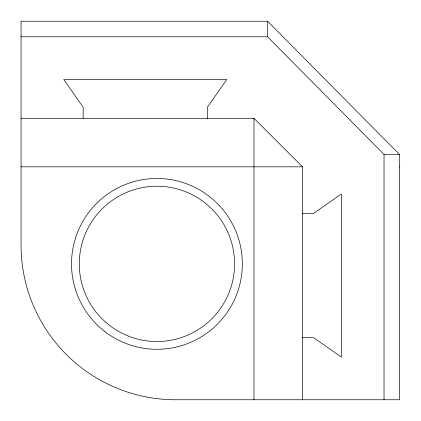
<?xml version="1.0" encoding="UTF-8"?>
<svg xmlns="http://www.w3.org/2000/svg" width="421" height="421" viewBox="0 0 421 421"><rect width="100%" height="100%" fill="white"/><g stroke="black" fill="none" stroke-linecap="round" stroke-linejoin="round"><path stroke-width="0.63" d="M267.567 21.245L21.05 21.245L21.05 245.196A154.56 154.56 0 0 0 175.61 399.755L399.561 399.755L399.561 154.454L267.567 21.245L267.567 36.774L384.031 154.454L384.031 399.755M21.05 36.774L267.567 36.774M21.05 118.301L253.979 118.301L302.51 166.827L302.51 399.755M384.031 154.454L399.561 154.454M21.05 166.827L302.51 166.827M399.561 166.827L399.95 166.827M302.51 213.41L313.598 213.41L341.331 193.992L341.331 357.061L313.598 337.642L302.51 337.642M253.979 118.301L253.979 399.755M207.395 118.301L207.395 107.208L226.814 79.474L63.745 79.474L83.163 107.208L83.163 118.301M105.903 322.407A77.643 77.643 0 0 0 233.123 278.802A77.643 77.643 0 0 0 131.752 190.429A77.643 77.643 0 0 0 105.903 322.407M105.076 331.748A85.41 85.41 0 0 0 241.628 274.85A85.41 85.41 0 0 0 124.079 185.04A85.41 85.41 0 0 0 105.076 331.748"/></g></svg>
